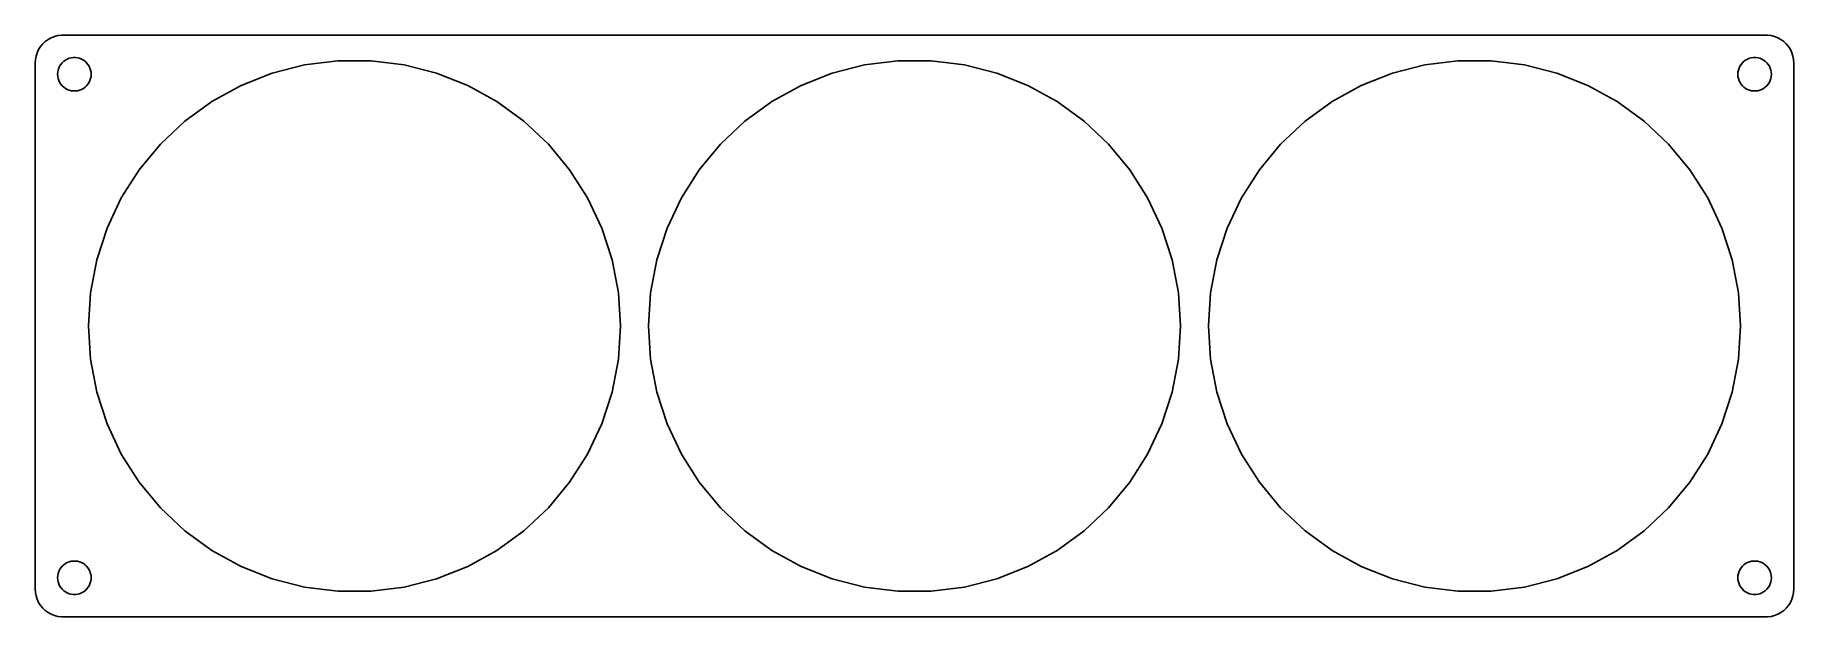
# Model space of a CAD drawing. Header units: metres. Extents: x -157 to 157, y -52 to 52.
import ezdxf

# ---------------------------------------------------------------- set-up
doc = ezdxf.new("R2010")
doc.units = ezdxf.units.M

msp = doc.modelspace()

# ---------------------------------------------------------------- linework, layer by layer
for p, q in [((-155.645, 50.4227), (-156.045, 49.9389)), ((-155.187, 50.8526), (-155.645, 50.4227)), ((-154.679, 51.2216), (-155.187, 50.8526)), ((-154.129, 51.5241), (-154.679, 51.2216)), ((-153.545, 51.7553), (-154.129, 51.5241)), ((-152.937, 51.9114), (-153.545, 51.7553)), ((-152.314, 51.9901), (-152.937, 51.9114)), ((152.314, 51.9901), (-152.314, 51.9901)), ((152.937, 51.9114), (152.314, 51.9901)), ((153.545, 51.7553), (152.937, 51.9114)), ((154.129, 51.5241), (153.545, 51.7553)), ((154.679, 51.2216), (154.129, 51.5241)), ((155.187, 50.8526), (154.679, 51.2216)), ((155.645, 50.4227), (155.187, 50.8526)), ((156.045, 49.9389), (155.645, 50.4227)), ((-156.961, 47.6267), (-157, 47)), ((-156.843, 48.2434), (-156.961, 47.6267)), ((-156.649, 48.8406), (-156.843, 48.2434)), ((-156.382, 49.4088), (-156.649, 48.8406)), ((-156.045, 49.9389), (-156.382, 49.4088)), ((-152.187, 47.0536), (-151.912, 47.3115)), ((-151.912, 47.3115), (-151.607, 47.533)), ((-151.607, 47.533), (-151.277, 47.7145)), ((-151.277, 47.7145), (-150.927, 47.8532)), ((-150.927, 47.8532), (-150.562, 47.9469)), ((-150.562, 47.9469), (-150.188, 47.9941)), ((-150.188, 47.9941), (-149.812, 47.9941)), ((-149.812, 47.9941), (-149.438, 47.9469)), ((-149.438, 47.9469), (-149.073, 47.8532)), ((-149.073, 47.8532), (-148.723, 47.7145)), ((-148.723, 47.7145), (-148.393, 47.533)), ((-148.393, 47.533), (-148.088, 47.3115)), ((-148.088, 47.3115), (-147.813, 47.0536)), ((-108.901, 46.6586), (-102.983, 47.4063)), ((-102.983, 47.4063), (-97.0174, 47.4063)), ((-97.0174, 47.4063), (-91.0994, 46.6586)), ((-8.9006, 46.6586), (-2.9825, 47.4063)), ((-2.9825, 47.4063), (2.9825, 47.4063)), ((2.9825, 47.4063), (8.9006, 46.6586)), ((91.0994, 46.6586), (97.0174, 47.4063)), ((97.0174, 47.4063), (102.983, 47.4063)), ((102.983, 47.4063), (108.901, 46.6586)), ((147.813, 47.0536), (148.088, 47.3115)), ((148.088, 47.3115), (148.393, 47.533)), ((148.393, 47.533), (148.723, 47.7145)), ((148.723, 47.7145), (149.073, 47.8532)), ((149.073, 47.8532), (149.438, 47.9469)), ((149.438, 47.9469), (149.812, 47.9941)), ((149.812, 47.9941), (150.188, 47.9941)), ((150.188, 47.9941), (150.562, 47.9469)), ((150.562, 47.9469), (150.927, 47.8532)), ((150.927, 47.8532), (151.277, 47.7145)), ((151.277, 47.7145), (151.607, 47.533)), ((151.607, 47.533), (151.912, 47.3115)), ((151.912, 47.3115), (152.187, 47.0536)), ((156.382, 49.4088), (156.045, 49.9389)), ((156.649, 48.8406), (156.382, 49.4088)), ((156.843, 48.2434), (156.649, 48.8406)), ((156.961, 47.6267), (156.843, 48.2434)), ((157, 47), (156.961, 47.6267)), ((-157, 47), (-157, -47)), ((-153, 45), (-152.976, 45.376)), ((-152.976, 44.624), (-153, 45)), ((-152.976, 45.376), (-152.906, 45.7461)), ((-152.906, 44.2539), (-152.976, 44.624)), ((-152.906, 45.7461), (-152.789, 46.1044)), ((-152.789, 43.8956), (-152.906, 44.2539)), ((-152.789, 46.1044), (-152.629, 46.4453)), ((-152.629, 46.4453), (-152.427, 46.7634)), ((-152.427, 46.7634), (-152.187, 47.0536)), ((-147.813, 47.0536), (-147.573, 46.7634)), ((-147.573, 46.7634), (-147.371, 46.4453)), ((-147.371, 46.4453), (-147.211, 46.1044)), ((-147.211, 46.1044), (-147.094, 45.7461)), ((-147.094, 44.2539), (-147.211, 43.8956)), ((-147.094, 45.7461), (-147.024, 45.376)), ((-147.024, 44.624), (-147.094, 44.2539)), ((-147.024, 45.376), (-147, 45)), ((-147, 45), (-147.024, 44.624)), ((-120.225, 42.9793), (-114.678, 45.1752)), ((-114.678, 45.1752), (-108.901, 46.6586)), ((-91.0994, 46.6586), (-85.3217, 45.1752)), ((-85.3217, 45.1752), (-79.7755, 42.9793)), ((-20.2245, 42.9793), (-14.6783, 45.1752)), ((-14.6783, 45.1752), (-8.9006, 46.6586)), ((8.9006, 46.6586), (14.6783, 45.1752)), ((14.6783, 45.1752), (20.2245, 42.9793)), ((79.7755, 42.9793), (85.3217, 45.1752)), ((85.3217, 45.1752), (91.0994, 46.6586)), ((108.901, 46.6586), (114.678, 45.1752)), ((114.678, 45.1752), (120.225, 42.9793)), ((147, 45), (147.024, 45.376)), ((147.024, 44.624), (147, 45)), ((147.024, 45.376), (147.094, 45.7461)), ((147.094, 44.2539), (147.024, 44.624)), ((147.094, 45.7461), (147.211, 46.1044)), ((147.211, 43.8956), (147.094, 44.2539)), ((147.211, 46.1044), (147.371, 46.4453)), ((147.371, 46.4453), (147.573, 46.7634)), ((147.573, 46.7634), (147.813, 47.0536)), ((152.187, 47.0536), (152.427, 46.7634)), ((152.427, 46.7634), (152.629, 46.4453)), ((152.629, 46.4453), (152.789, 46.1044)), ((152.789, 46.1044), (152.906, 45.7461)), ((152.906, 44.2539), (152.789, 43.8956)), ((152.906, 45.7461), (152.976, 45.376)), ((152.976, 44.624), (152.906, 44.2539)), ((152.976, 45.376), (153, 45)), ((153, 45), (152.976, 44.624)), ((157, -47), (157, 47)), ((-152.629, 43.5547), (-152.789, 43.8956)), ((-152.427, 43.2366), (-152.629, 43.5547)), ((-152.187, 42.9464), (-152.427, 43.2366)), ((-151.912, 42.6885), (-152.187, 42.9464)), ((-151.607, 42.467), (-151.912, 42.6885)), ((-151.277, 42.2855), (-151.607, 42.467)), ((-150.927, 42.1468), (-151.277, 42.2855)), ((-150.562, 42.0531), (-150.927, 42.1468)), ((-150.188, 42.0059), (-150.562, 42.0531)), ((-149.812, 42.0059), (-150.188, 42.0059)), ((-149.438, 42.0531), (-149.812, 42.0059)), ((-149.073, 42.1468), (-149.438, 42.0531)), ((-148.723, 42.2855), (-149.073, 42.1468)), ((-148.393, 42.467), (-148.723, 42.2855)), ((-148.088, 42.6885), (-148.393, 42.467)), ((-147.813, 42.9464), (-148.088, 42.6885)), ((-147.573, 43.2366), (-147.813, 42.9464)), ((-147.371, 43.5547), (-147.573, 43.2366)), ((-147.211, 43.8956), (-147.371, 43.5547)), ((-125.452, 40.1056), (-120.225, 42.9793)), ((-79.7755, 42.9793), (-74.5482, 40.1056)), ((-25.4518, 40.1056), (-20.2245, 42.9793)), ((20.2245, 42.9793), (25.4518, 40.1056)), ((74.5482, 40.1056), (79.7755, 42.9793)), ((120.225, 42.9793), (125.452, 40.1056)), ((147.371, 43.5547), (147.211, 43.8956)), ((147.573, 43.2366), (147.371, 43.5547)), ((147.813, 42.9464), (147.573, 43.2366)), ((148.088, 42.6885), (147.813, 42.9464)), ((148.393, 42.467), (148.088, 42.6885)), ((148.723, 42.2855), (148.393, 42.467)), ((149.073, 42.1468), (148.723, 42.2855)), ((149.438, 42.0531), (149.073, 42.1468)), ((149.812, 42.0059), (149.438, 42.0531)), ((150.188, 42.0059), (149.812, 42.0059)), ((150.562, 42.0531), (150.188, 42.0059)), ((150.927, 42.1468), (150.562, 42.0531)), ((151.277, 42.2855), (150.927, 42.1468)), ((151.607, 42.467), (151.277, 42.2855)), ((151.912, 42.6885), (151.607, 42.467)), ((152.187, 42.9464), (151.912, 42.6885)), ((152.427, 43.2366), (152.187, 42.9464)), ((152.629, 43.5547), (152.427, 43.2366)), ((152.789, 43.8956), (152.629, 43.5547)), ((-130.278, 36.5994), (-125.452, 40.1056)), ((-74.5482, 40.1056), (-69.7224, 36.5994)), ((-30.2776, 36.5994), (-25.4518, 40.1056)), ((25.4518, 40.1056), (30.2776, 36.5994)), ((69.7224, 36.5994), (74.5482, 40.1056)), ((125.452, 40.1056), (130.278, 36.5994)), ((-134.626, 32.516), (-130.278, 36.5994)), ((-69.7224, 36.5994), (-65.374, 32.516)), ((-34.626, 32.516), (-30.2776, 36.5994)), ((30.2776, 36.5994), (34.626, 32.516)), ((65.374, 32.516), (69.7224, 36.5994)), ((130.278, 36.5994), (134.626, 32.516)), ((-138.428, 27.9198), (-134.626, 32.516)), ((-65.374, 32.516), (-61.5717, 27.9198)), ((-38.4283, 27.9198), (-34.626, 32.516)), ((34.626, 32.516), (38.4283, 27.9198)), ((61.5717, 27.9198), (65.374, 32.516)), ((134.626, 32.516), (138.428, 27.9198)), ((-141.625, 22.8833), (-138.428, 27.9198)), ((-61.5717, 27.9198), (-58.3754, 22.8833)), ((-41.6246, 22.8833), (-38.4283, 27.9198)), ((38.4283, 27.9198), (41.6246, 22.8833)), ((58.3754, 22.8833), (61.5717, 27.9198)), ((138.428, 27.9198), (141.625, 22.8833)), ((-144.164, 17.4859), (-141.625, 22.8833)), ((-58.3754, 22.8833), (-55.8356, 17.4859)), ((-44.1644, 17.4859), (-41.6246, 22.8833)), ((41.6246, 22.8833), (44.1644, 17.4859)), ((55.8356, 17.4859), (58.3754, 22.8833)), ((141.625, 22.8833), (144.164, 17.4859)), ((-146.008, 11.8128), (-144.164, 17.4859)), ((-55.8356, 17.4859), (-53.9923, 11.8128)), ((-46.0077, 11.8128), (-44.1644, 17.4859)), ((44.1644, 17.4859), (46.0077, 11.8128)), ((53.9923, 11.8128), (55.8356, 17.4859)), ((144.164, 17.4859), (146.008, 11.8128)), ((-147.125, 5.9533), (-146.008, 11.8128)), ((-53.9923, 11.8128), (-52.8745, 5.9533)), ((-47.1254, 5.9533), (-46.0077, 11.8128)), ((46.0077, 11.8128), (47.1254, 5.9533)), ((52.8745, 5.9533), (53.9923, 11.8128)), ((146.008, 11.8128), (147.125, 5.9533)), ((-147.5, 0), (-147.125, 5.9533)), ((-52.8745, 5.9533), (-52.5, 0)), ((-47.5, 0), (-47.1254, 5.9533)), ((47.1254, 5.9533), (47.5, 0)), ((52.5, 0), (52.8745, 5.9533)), ((147.125, 5.9533), (147.5, 0)), ((-147.125, -5.9533), (-147.5, 0)), ((-52.5, 0), (-52.8745, -5.9533)), ((-47.1254, -5.9533), (-47.5, 0)), ((47.5, 0), (47.1254, -5.9533)), ((52.8745, -5.9533), (52.5, 0)), ((147.5, 0), (147.125, -5.9533)), ((-146.008, -11.8128), (-147.125, -5.9533)), ((-52.8745, -5.9533), (-53.9923, -11.8128)), ((-46.0077, -11.8128), (-47.1254, -5.9533)), ((47.1254, -5.9533), (46.0077, -11.8128)), ((53.9923, -11.8128), (52.8745, -5.9533)), ((147.125, -5.9533), (146.008, -11.8128)), ((-144.164, -17.4859), (-146.008, -11.8128)), ((-53.9923, -11.8128), (-55.8356, -17.4859)), ((-44.1644, -17.4859), (-46.0077, -11.8128)), ((46.0077, -11.8128), (44.1644, -17.4859)), ((55.8356, -17.4859), (53.9923, -11.8128)), ((146.008, -11.8128), (144.164, -17.4859)), ((-141.625, -22.8833), (-144.164, -17.4859)), ((-55.8356, -17.4859), (-58.3754, -22.8833)), ((-41.6246, -22.8833), (-44.1644, -17.4859)), ((44.1644, -17.4859), (41.6246, -22.8833)), ((58.3754, -22.8833), (55.8356, -17.4859)), ((144.164, -17.4859), (141.625, -22.8833)), ((-138.428, -27.9198), (-141.625, -22.8833)), ((-58.3754, -22.8833), (-61.5717, -27.9198)), ((-38.4283, -27.9198), (-41.6246, -22.8833)), ((41.6246, -22.8833), (38.4283, -27.9198)), ((61.5717, -27.9198), (58.3754, -22.8833)), ((141.625, -22.8833), (138.428, -27.9198)), ((-134.626, -32.516), (-138.428, -27.9198)), ((-61.5717, -27.9198), (-65.374, -32.516)), ((-34.626, -32.516), (-38.4283, -27.9198)), ((38.4283, -27.9198), (34.626, -32.516)), ((65.374, -32.516), (61.5717, -27.9198)), ((138.428, -27.9198), (134.626, -32.516)), ((-130.278, -36.5994), (-134.626, -32.516)), ((-65.374, -32.516), (-69.7224, -36.5994)), ((-30.2776, -36.5994), (-34.626, -32.516)), ((34.626, -32.516), (30.2776, -36.5994)), ((69.7224, -36.5994), (65.374, -32.516)), ((134.626, -32.516), (130.278, -36.5994)), ((-125.452, -40.1056), (-130.278, -36.5994)), ((-69.7224, -36.5994), (-74.5482, -40.1056)), ((-25.4518, -40.1056), (-30.2776, -36.5994)), ((30.2776, -36.5994), (25.4518, -40.1056)), ((74.5482, -40.1056), (69.7224, -36.5994)), ((130.278, -36.5994), (125.452, -40.1056)), ((-120.225, -42.9793), (-125.452, -40.1056)), ((-74.5482, -40.1056), (-79.7755, -42.9793)), ((-20.2245, -42.9793), (-25.4518, -40.1056)), ((25.4518, -40.1056), (20.2245, -42.9793)), ((79.7755, -42.9793), (74.5482, -40.1056)), ((125.452, -40.1056), (120.225, -42.9793)), ((-152.906, -44.2539), (-152.789, -43.8956)), ((-152.789, -43.8956), (-152.629, -43.5547)), ((-152.629, -43.5547), (-152.427, -43.2366)), ((-152.427, -43.2366), (-152.187, -42.9464)), ((-152.187, -42.9464), (-151.912, -42.6885)), ((-151.912, -42.6885), (-151.607, -42.467)), ((-151.607, -42.467), (-151.277, -42.2855)), ((-151.277, -42.2855), (-150.927, -42.1468)), ((-150.927, -42.1468), (-150.562, -42.0531)), ((-150.562, -42.0531), (-150.188, -42.0059)), ((-150.188, -42.0059), (-149.812, -42.0059)), ((-149.812, -42.0059), (-149.438, -42.0531)), ((-149.438, -42.0531), (-149.073, -42.1468)), ((-149.073, -42.1468), (-148.723, -42.2855)), ((-148.723, -42.2855), (-148.393, -42.467)), ((-148.393, -42.467), (-148.088, -42.6885)), ((-148.088, -42.6885), (-147.813, -42.9464)), ((-147.813, -42.9464), (-147.573, -43.2366)), ((-147.573, -43.2366), (-147.371, -43.5547)), ((-147.371, -43.5547), (-147.211, -43.8956)), ((-147.211, -43.8956), (-147.094, -44.2539)), ((-114.678, -45.1752), (-120.225, -42.9793)), ((-79.7755, -42.9793), (-85.3217, -45.1752)), ((-14.6783, -45.1752), (-20.2245, -42.9793)), ((20.2245, -42.9793), (14.6783, -45.1752)), ((85.3217, -45.1752), (79.7755, -42.9793)), ((120.225, -42.9793), (114.678, -45.1752)), ((147.094, -44.2539), (147.211, -43.8956)), ((147.211, -43.8956), (147.371, -43.5547)), ((147.371, -43.5547), (147.573, -43.2366)), ((147.573, -43.2366), (147.813, -42.9464)), ((147.813, -42.9464), (148.088, -42.6885)), ((148.088, -42.6885), (148.393, -42.467)), ((148.393, -42.467), (148.723, -42.2855)), ((148.723, -42.2855), (149.073, -42.1468)), ((149.073, -42.1468), (149.438, -42.0531)), ((149.438, -42.0531), (149.812, -42.0059)), ((149.812, -42.0059), (150.188, -42.0059)), ((150.188, -42.0059), (150.562, -42.0531)), ((150.562, -42.0531), (150.927, -42.1468)), ((150.927, -42.1468), (151.277, -42.2855)), ((151.277, -42.2855), (151.607, -42.467)), ((151.607, -42.467), (151.912, -42.6885)), ((151.912, -42.6885), (152.187, -42.9464)), ((152.187, -42.9464), (152.427, -43.2366)), ((152.427, -43.2366), (152.629, -43.5547)), ((152.629, -43.5547), (152.789, -43.8956)), ((152.789, -43.8956), (152.906, -44.2539)), ((-157, -47), (-156.961, -47.6267)), ((-153, -45), (-152.976, -44.624)), ((-152.976, -45.376), (-153, -45)), ((-152.976, -44.624), (-152.906, -44.2539)), ((-152.906, -45.7461), (-152.976, -45.376)), ((-152.789, -46.1044), (-152.906, -45.7461)), ((-152.629, -46.4453), (-152.789, -46.1044)), ((-152.427, -46.7634), (-152.629, -46.4453)), ((-152.187, -47.0536), (-152.427, -46.7634)), ((-151.912, -47.3115), (-152.187, -47.0536)), ((-147.813, -47.0536), (-148.088, -47.3115)), ((-147.573, -46.7634), (-147.813, -47.0536)), ((-147.371, -46.4453), (-147.573, -46.7634)), ((-147.211, -46.1044), (-147.371, -46.4453)), ((-147.094, -45.7461), (-147.211, -46.1044)), ((-147.094, -44.2539), (-147.024, -44.624)), ((-147.024, -45.376), (-147.094, -45.7461)), ((-147.024, -44.624), (-147, -45)), ((-147, -45), (-147.024, -45.376)), ((-108.901, -46.6586), (-114.678, -45.1752)), ((-102.983, -47.4063), (-108.901, -46.6586)), ((-91.0994, -46.6586), (-97.0174, -47.4063)), ((-85.3217, -45.1752), (-91.0994, -46.6586)), ((-8.9006, -46.6586), (-14.6783, -45.1752)), ((-2.9825, -47.4063), (-8.9006, -46.6586)), ((8.9006, -46.6586), (2.9825, -47.4063)), ((14.6783, -45.1752), (8.9006, -46.6586)), ((91.0994, -46.6586), (85.3217, -45.1752)), ((97.0174, -47.4063), (91.0994, -46.6586)), ((108.901, -46.6586), (102.983, -47.4063)), ((114.678, -45.1752), (108.901, -46.6586)), ((147, -45), (147.024, -44.624)), ((147.024, -45.376), (147, -45)), ((147.024, -44.624), (147.094, -44.2539)), ((147.094, -45.7461), (147.024, -45.376)), ((147.211, -46.1044), (147.094, -45.7461)), ((147.371, -46.4453), (147.211, -46.1044)), ((147.573, -46.7634), (147.371, -46.4453)), ((147.813, -47.0536), (147.573, -46.7634)), ((148.088, -47.3115), (147.813, -47.0536)), ((152.187, -47.0536), (151.912, -47.3115)), ((152.427, -46.7634), (152.187, -47.0536)), ((152.629, -46.4453), (152.427, -46.7634)), ((152.789, -46.1044), (152.629, -46.4453)), ((152.906, -45.7461), (152.789, -46.1044)), ((152.906, -44.2539), (152.976, -44.624)), ((152.976, -45.376), (152.906, -45.7461)), ((152.976, -44.624), (153, -45)), ((153, -45), (152.976, -45.376)), ((156.961, -47.6267), (157, -47)), ((-156.961, -47.6267), (-156.843, -48.2434)), ((-156.843, -48.2434), (-156.649, -48.8406)), ((-156.649, -48.8406), (-156.382, -49.4088)), ((-156.382, -49.4088), (-156.045, -49.9389)), ((-156.045, -49.9389), (-155.645, -50.4227)), ((-151.607, -47.533), (-151.912, -47.3115)), ((-151.277, -47.7145), (-151.607, -47.533)), ((-150.927, -47.8532), (-151.277, -47.7145)), ((-150.562, -47.9469), (-150.927, -47.8532)), ((-150.188, -47.9941), (-150.562, -47.9469)), ((-149.812, -47.9941), (-150.188, -47.9941)), ((-149.438, -47.9469), (-149.812, -47.9941)), ((-149.073, -47.8532), (-149.438, -47.9469)), ((-148.723, -47.7145), (-149.073, -47.8532)), ((-148.393, -47.533), (-148.723, -47.7145)), ((-148.088, -47.3115), (-148.393, -47.533)), ((-97.0174, -47.4063), (-102.983, -47.4063)), ((2.9825, -47.4063), (-2.9825, -47.4063)), ((102.983, -47.4063), (97.0174, -47.4063)), ((148.393, -47.533), (148.088, -47.3115)), ((148.723, -47.7145), (148.393, -47.533)), ((149.073, -47.8532), (148.723, -47.7145)), ((149.438, -47.9469), (149.073, -47.8532)), ((149.812, -47.9941), (149.438, -47.9469)), ((150.188, -47.9941), (149.812, -47.9941)), ((150.562, -47.9469), (150.188, -47.9941)), ((150.927, -47.8532), (150.562, -47.9469)), ((151.277, -47.7145), (150.927, -47.8532)), ((151.607, -47.533), (151.277, -47.7145)), ((151.912, -47.3115), (151.607, -47.533)), ((155.645, -50.4227), (156.045, -49.9389)), ((156.045, -49.9389), (156.382, -49.4088)), ((156.382, -49.4088), (156.649, -48.8406)), ((156.649, -48.8406), (156.843, -48.2434)), ((156.843, -48.2434), (156.961, -47.6267)), ((-155.645, -50.4227), (-155.187, -50.8526)), ((-155.187, -50.8526), (-154.679, -51.2216)), ((-154.679, -51.2216), (-154.129, -51.5241)), ((-154.129, -51.5241), (-153.545, -51.7553)), ((-153.545, -51.7553), (-152.937, -51.9114)), ((-152.937, -51.9114), (-152.314, -51.9901)), ((-152.314, -51.9901), (152.314, -51.9901)), ((152.314, -51.9901), (152.937, -51.9114)), ((152.937, -51.9114), (153.545, -51.7553)), ((153.545, -51.7553), (154.129, -51.5241)), ((154.129, -51.5241), (154.679, -51.2216)), ((154.679, -51.2216), (155.187, -50.8526)), ((155.187, -50.8526), (155.645, -50.4227))]:
    msp.add_line(p, q)

doc.saveas('drawing.dxf')
